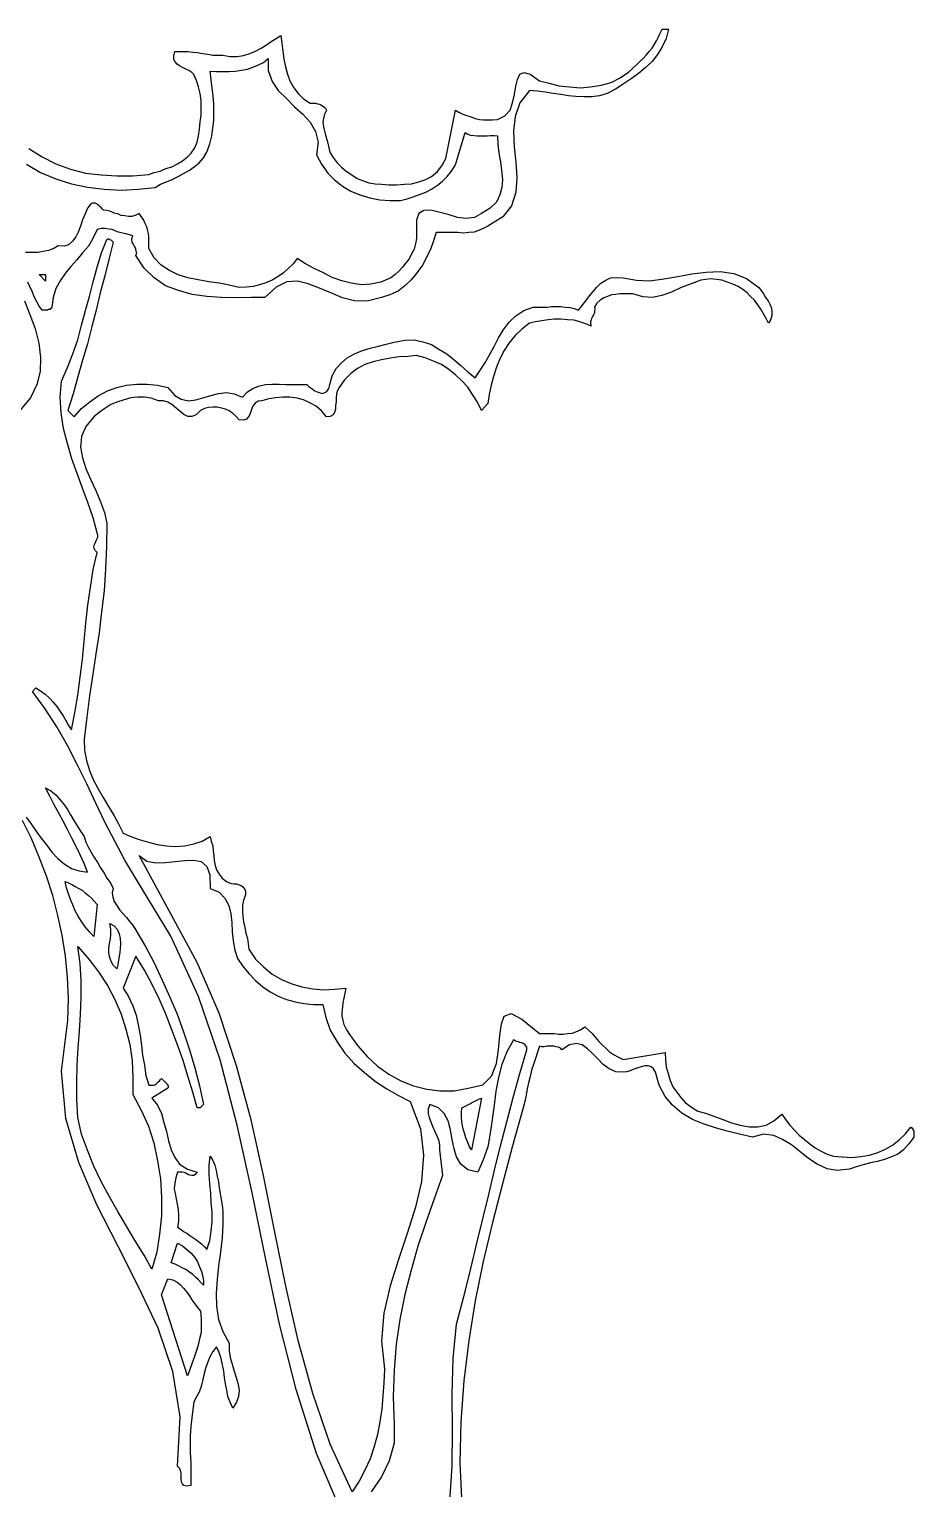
# Model space of a CAD drawing. Extents: x 0.02 to 9.3, y 0.04 to 5.23.
# Drawn here: x 7.417 to 9.231, y 2.139 to 5.132 of the extents above; entities that cross this region are included whole.
import ezdxf

# ---------------------------------------------------------------- set-up
doc = ezdxf.new("R2010")
doc.units = 0
doc.layers.add('1', color=7, linetype='Continuous')

msp = doc.modelspace()

# ---------------------------------------------------------------- linework, layer by layer
for points in [[(7.416, 4.887), (7.443, 4.87), (7.471, 4.856), (7.501, 4.845), (7.532, 4.837), (7.564, 4.833), (7.596, 4.831), (7.629, 4.831), (7.662, 4.834), (7.673, 4.838), (7.685, 4.841), (7.697, 4.846), (7.709, 4.85), (7.721, 4.856), (7.731, 4.862), (7.741, 4.87), (7.749, 4.878), (7.756, 4.889), (7.761, 4.9), (7.764, 4.913), (7.766, 4.927), (7.767, 4.942), (7.769, 4.956), (7.769, 4.971), (7.769, 4.986), (7.767, 5), (7.764, 5.014), (7.76, 5.027), (7.754, 5.039), (7.75, 5.043), (7.744, 5.047), (7.738, 5.05), (7.732, 5.053), (7.725, 5.057), (7.72, 5.06), (7.716, 5.065), (7.713, 5.07), (7.713, 5.077), (7.715, 5.086), (7.723, 5.086), (7.733, 5.086), (7.742, 5.086), (7.752, 5.085), (7.762, 5.084), (7.772, 5.082), (7.783, 5.081), (7.793, 5.079), (7.804, 5.079), (7.814, 5.079), (7.829, 5.076), (7.843, 5.076), (7.856, 5.078), (7.869, 5.082), (7.881, 5.087), (7.892, 5.093), (7.903, 5.1), (7.913, 5.107), (7.923, 5.113), (7.933, 5.119), (7.935, 5.103), (7.937, 5.087), (7.939, 5.071), (7.942, 5.055), (7.946, 5.04), (7.951, 5.026), (7.959, 5.012), (7.968, 5), (7.979, 4.989), (7.993, 4.98), (7.997, 4.98), (8.001, 4.98), (8.004, 4.98), (8.008, 4.979), (8.012, 4.978), (8.015, 4.977), (8.018, 4.975), (8.021, 4.973), (8.024, 4.97), (8.026, 4.966), (8.022, 4.958), (8.02, 4.949), (8.019, 4.941), (8.02, 4.932), (8.022, 4.923), (8.024, 4.915), (8.027, 4.906), (8.029, 4.898), (8.031, 4.889), (8.033, 4.88), (8.04, 4.869), (8.048, 4.858), (8.057, 4.849), (8.067, 4.841), (8.078, 4.833), (8.089, 4.826), (8.1, 4.822), (8.113, 4.817), (8.126, 4.815), (8.139, 4.814), (8.154, 4.813), (8.17, 4.813), (8.186, 4.814), (8.201, 4.815), (8.216, 4.819), (8.23, 4.824), (8.242, 4.83), (8.254, 4.84), (8.263, 4.852), (8.271, 4.867), (8.291, 4.966), (8.298, 4.962), (8.306, 4.958), (8.314, 4.955), (8.323, 4.952), (8.331, 4.949), (8.34, 4.947), (8.348, 4.946), (8.358, 4.946), (8.367, 4.946), (8.377, 4.947), (8.392, 4.954), (8.403, 4.966), (8.408, 4.981), (8.412, 4.998), (8.415, 5.015), (8.418, 5.029), (8.423, 5.04), (8.431, 5.043), (8.444, 5.04), (8.463, 5.026), (8.483, 5.021), (8.503, 5.016), (8.525, 5.014), (8.547, 5.012), (8.568, 5.014), (8.59, 5.017), (8.61, 5.023), (8.629, 5.032), (8.646, 5.044), (8.662, 5.059), (8.669, 5.066), (8.676, 5.072), (8.682, 5.079), (8.688, 5.086), (8.694, 5.093), (8.699, 5.101), (8.703, 5.108), (8.707, 5.116), (8.711, 5.124), (8.715, 5.132), (8.728, 5.132), (8.723, 5.113), (8.715, 5.096), (8.705, 5.08), (8.694, 5.066), (8.68, 5.053), (8.666, 5.041), (8.651, 5.03), (8.635, 5.019), (8.619, 5.009), (8.602, 5), (8.586, 4.995), (8.57, 4.993), (8.555, 4.993), (8.538, 4.994), (8.523, 4.995), (8.507, 4.998), (8.491, 5), (8.475, 5.003), (8.459, 5.005), (8.443, 5.006), (8.423, 4.981), (8.413, 4.953), (8.41, 4.923), (8.411, 4.891), (8.415, 4.859), (8.417, 4.827), (8.415, 4.798), (8.406, 4.77), (8.388, 4.747), (8.357, 4.728), (8.348, 4.723), (8.338, 4.719), (8.329, 4.716), (8.318, 4.715), (8.307, 4.714), (8.296, 4.715), (8.285, 4.715), (8.273, 4.715), (8.262, 4.715), (8.251, 4.715), (8.246, 4.698), (8.24, 4.682), (8.232, 4.665), (8.223, 4.648), (8.212, 4.633), (8.2, 4.618), (8.187, 4.606), (8.173, 4.595), (8.156, 4.587), (8.139, 4.582), (8.11, 4.574), (8.084, 4.575), (8.059, 4.581), (8.035, 4.591), (8.012, 4.601), (7.989, 4.61), (7.967, 4.615), (7.945, 4.614), (7.923, 4.603), (7.9, 4.582), (7.872, 4.582), (7.842, 4.581), (7.811, 4.582), (7.781, 4.584), (7.751, 4.588), (7.723, 4.596), (7.696, 4.606), (7.673, 4.622), (7.652, 4.642), (7.635, 4.668), (7.637, 4.673), (7.636, 4.677), (7.635, 4.681), (7.634, 4.685), (7.632, 4.688), (7.63, 4.692), (7.628, 4.695), (7.627, 4.699), (7.627, 4.703), (7.629, 4.708), (7.622, 4.71), (7.615, 4.712), (7.608, 4.714), (7.6, 4.716), (7.594, 4.718), (7.587, 4.721), (7.579, 4.722), (7.572, 4.723), (7.564, 4.723), (7.556, 4.721), (7.548, 4.704), (7.538, 4.687), (7.526, 4.673), (7.514, 4.659), (7.502, 4.645), (7.49, 4.631), (7.48, 4.616), (7.471, 4.6), (7.466, 4.582), (7.463, 4.562), (7.462, 4.56), (7.46, 4.559), (7.459, 4.557), (7.456, 4.557), (7.454, 4.556), (7.451, 4.556), (7.449, 4.556), (7.446, 4.556), (7.443, 4.556), (7.437, 4.564), (7.432, 4.573), (7.427, 4.583), (7.423, 4.593), (7.418, 4.604), (7.414, 4.613)], [(8.059, 2.086), (8.006, 2.211), (7.964, 2.342), (7.93, 2.476), (7.901, 2.612), (7.873, 2.749), (7.843, 2.884), (7.808, 3.018), (7.764, 3.148), (7.707, 3.272), (7.635, 3.39), (7.613, 3.428), (7.592, 3.467), (7.572, 3.506), (7.553, 3.545), (7.535, 3.584), (7.515, 3.624), (7.495, 3.663), (7.473, 3.701), (7.449, 3.738), (7.423, 3.774), (7.43, 3.781), (7.44, 3.775), (7.449, 3.768), (7.458, 3.76), (7.466, 3.752), (7.473, 3.743), (7.48, 3.733), (7.486, 3.724), (7.492, 3.714), (7.497, 3.704), (7.503, 3.695), (7.51, 3.73), (7.516, 3.766), (7.521, 3.803), (7.526, 3.84), (7.529, 3.877), (7.533, 3.914), (7.537, 3.951), (7.542, 3.987), (7.548, 4.024), (7.556, 4.059), (7.552, 4.063), (7.55, 4.067), (7.549, 4.07), (7.55, 4.074), (7.552, 4.078), (7.553, 4.081), (7.555, 4.086), (7.557, 4.09), (7.557, 4.094), (7.556, 4.099), (7.548, 4.13), (7.537, 4.161), (7.526, 4.191), (7.515, 4.221), (7.504, 4.251), (7.495, 4.282), (7.487, 4.313), (7.482, 4.345), (7.48, 4.377), (7.483, 4.41), (7.495, 4.438), (7.506, 4.466), (7.516, 4.495), (7.524, 4.525), (7.532, 4.555), (7.54, 4.584), (7.548, 4.614), (7.556, 4.644), (7.565, 4.673), (7.576, 4.701), (7.578, 4.702), (7.58, 4.702), (7.581, 4.701), (7.583, 4.7), (7.585, 4.699), (7.586, 4.698), (7.588, 4.696), (7.589, 4.695), (7.58, 4.66), (7.572, 4.626), (7.562, 4.591), (7.554, 4.556), (7.545, 4.522), (7.536, 4.487), (7.526, 4.453), (7.516, 4.419), (7.507, 4.384), (7.496, 4.35), (7.509, 4.337), (7.524, 4.354), (7.541, 4.368), (7.558, 4.38), (7.577, 4.39), (7.596, 4.397), (7.616, 4.402), (7.637, 4.404), (7.658, 4.404), (7.68, 4.402), (7.701, 4.397), (7.715, 4.381), (7.728, 4.373), (7.743, 4.37), (7.758, 4.372), (7.773, 4.376), (7.789, 4.381), (7.805, 4.385), (7.821, 4.387), (7.837, 4.384), (7.854, 4.377), (7.864, 4.388), (7.875, 4.395), (7.887, 4.4), (7.901, 4.403), (7.914, 4.404), (7.929, 4.404), (7.943, 4.403), (7.958, 4.403), (7.972, 4.403), (7.986, 4.403), (7.99, 4.399), (7.996, 4.395), (8.001, 4.391), (8.007, 4.388), (8.013, 4.386), (8.018, 4.385), (8.023, 4.387), (8.027, 4.389), (8.031, 4.395), (8.033, 4.403), (8.038, 4.421), (8.046, 4.436), (8.057, 4.448), (8.069, 4.458), (8.084, 4.466), (8.1, 4.473), (8.116, 4.478), (8.133, 4.482), (8.149, 4.486), (8.165, 4.49), (8.187, 4.494), (8.206, 4.495), (8.224, 4.491), (8.242, 4.485), (8.257, 4.476), (8.273, 4.466), (8.288, 4.454), (8.302, 4.442), (8.316, 4.429), (8.331, 4.417), (8.341, 4.431), (8.351, 4.447), (8.36, 4.463), (8.37, 4.481), (8.379, 4.499), (8.389, 4.515), (8.401, 4.531), (8.415, 4.544), (8.431, 4.555), (8.45, 4.562), (8.459, 4.562), (8.469, 4.562), (8.478, 4.562), (8.488, 4.563), (8.498, 4.563), (8.507, 4.563), (8.516, 4.562), (8.526, 4.561), (8.534, 4.559), (8.543, 4.556), (8.551, 4.565), (8.558, 4.575), (8.566, 4.585), (8.573, 4.594), (8.581, 4.603), (8.589, 4.611), (8.599, 4.617), (8.609, 4.622), (8.621, 4.623), (8.635, 4.622), (8.662, 4.617), (8.689, 4.616), (8.718, 4.62), (8.747, 4.625), (8.776, 4.63), (8.805, 4.634), (8.834, 4.635), (8.862, 4.631), (8.888, 4.621), (8.913, 4.602), (8.918, 4.596), (8.923, 4.589), (8.927, 4.582), (8.932, 4.575), (8.936, 4.568), (8.939, 4.56), (8.94, 4.553), (8.94, 4.545), (8.938, 4.537), (8.933, 4.529), (8.928, 4.539), (8.923, 4.548), (8.917, 4.558), (8.911, 4.567), (8.904, 4.576), (8.896, 4.584), (8.889, 4.591), (8.88, 4.598), (8.871, 4.604), (8.86, 4.609), (8.837, 4.617), (8.815, 4.62), (8.794, 4.617), (8.774, 4.61), (8.754, 4.602), (8.734, 4.593), (8.714, 4.586), (8.695, 4.582), (8.675, 4.583), (8.655, 4.589), (8.646, 4.589), (8.637, 4.589), (8.628, 4.589), (8.619, 4.588), (8.611, 4.587), (8.603, 4.584), (8.595, 4.581), (8.588, 4.576), (8.581, 4.57), (8.576, 4.562), (8.577, 4.558), (8.576, 4.554), (8.576, 4.55), (8.574, 4.546), (8.572, 4.543), (8.57, 4.539), (8.569, 4.536), (8.568, 4.532), (8.568, 4.528), (8.569, 4.523), (8.558, 4.528), (8.546, 4.532), (8.534, 4.535), (8.521, 4.536), (8.507, 4.537), (8.494, 4.537), (8.481, 4.536), (8.468, 4.534), (8.455, 4.532), (8.443, 4.529), (8.427, 4.517), (8.413, 4.504), (8.401, 4.489), (8.391, 4.473), (8.382, 4.456), (8.375, 4.439), (8.369, 4.42), (8.364, 4.402), (8.36, 4.383), (8.357, 4.364), (8.344, 4.35), (8.336, 4.367), (8.326, 4.383), (8.316, 4.398), (8.304, 4.411), (8.291, 4.423), (8.277, 4.434), (8.262, 4.444), (8.246, 4.451), (8.229, 4.458), (8.211, 4.463), (8.193, 4.461), (8.175, 4.46), (8.157, 4.457), (8.139, 4.454), (8.122, 4.45), (8.105, 4.444), (8.09, 4.436), (8.076, 4.426), (8.063, 4.413), (8.052, 4.397), (8.049, 4.391), (8.047, 4.384), (8.046, 4.376), (8.046, 4.368), (8.045, 4.36), (8.045, 4.353), (8.043, 4.346), (8.04, 4.341), (8.034, 4.338), (8.026, 4.337), (8.016, 4.349), (8.005, 4.359), (7.992, 4.366), (7.979, 4.372), (7.966, 4.375), (7.951, 4.377), (7.937, 4.377), (7.922, 4.376), (7.908, 4.374), (7.894, 4.37), (7.886, 4.369), (7.88, 4.365), (7.876, 4.36), (7.873, 4.354), (7.871, 4.348), (7.869, 4.342), (7.866, 4.336), (7.862, 4.332), (7.856, 4.33), (7.847, 4.331), (7.841, 4.338), (7.834, 4.344), (7.827, 4.349), (7.819, 4.353), (7.811, 4.355), (7.802, 4.357), (7.793, 4.357), (7.784, 4.356), (7.776, 4.354), (7.768, 4.35), (7.759, 4.341), (7.75, 4.338), (7.742, 4.338), (7.734, 4.342), (7.726, 4.348), (7.718, 4.355), (7.709, 4.362), (7.701, 4.367), (7.692, 4.37), (7.682, 4.37), (7.667, 4.375), (7.653, 4.377), (7.639, 4.377), (7.625, 4.376), (7.611, 4.372), (7.598, 4.368), (7.584, 4.362), (7.572, 4.354), (7.56, 4.346), (7.549, 4.337), (7.533, 4.317), (7.524, 4.297), (7.522, 4.275), (7.526, 4.253), (7.533, 4.231), (7.542, 4.209), (7.553, 4.186), (7.563, 4.163), (7.571, 4.141), (7.576, 4.119), (7.575, 4.071), (7.573, 4.025), (7.57, 3.98), (7.565, 3.937), (7.56, 3.894), (7.553, 3.851), (7.547, 3.809), (7.54, 3.765), (7.535, 3.721), (7.529, 3.675), (7.53, 3.653), (7.534, 3.632), (7.54, 3.612), (7.548, 3.593), (7.558, 3.574), (7.568, 3.556), (7.579, 3.538), (7.59, 3.52), (7.6, 3.502), (7.609, 3.483), (7.625, 3.476), (7.642, 3.47), (7.661, 3.465), (7.679, 3.46), (7.698, 3.457), (7.717, 3.456), (7.736, 3.457), (7.754, 3.461), (7.771, 3.467), (7.788, 3.476), (7.79, 3.467), (7.793, 3.457), (7.794, 3.447), (7.795, 3.437), (7.796, 3.427), (7.798, 3.417), (7.801, 3.408), (7.806, 3.399), (7.812, 3.391), (7.821, 3.384), (7.826, 3.382), (7.831, 3.38), (7.836, 3.379), (7.842, 3.379), (7.847, 3.377), (7.851, 3.376), (7.855, 3.373), (7.858, 3.369), (7.86, 3.364), (7.86, 3.357), (7.856, 3.346), (7.854, 3.335), (7.854, 3.323), (7.855, 3.312), (7.856, 3.301), (7.859, 3.29), (7.861, 3.278), (7.864, 3.267), (7.866, 3.256), (7.867, 3.245), (7.881, 3.225), (7.897, 3.209), (7.915, 3.194), (7.934, 3.183), (7.955, 3.174), (7.976, 3.168), (7.998, 3.164), (8.021, 3.162), (8.043, 3.163), (8.066, 3.165), (8.064, 3.155), (8.062, 3.145), (8.06, 3.135), (8.059, 3.126), (8.058, 3.117), (8.058, 3.108), (8.06, 3.099), (8.062, 3.091), (8.067, 3.081), (8.072, 3.072), (8.09, 3.048), (8.11, 3.025), (8.131, 3.005), (8.154, 2.989), (8.179, 2.975), (8.205, 2.965), (8.232, 2.958), (8.259, 2.955), (8.288, 2.955), (8.317, 2.96), (8.347, 2.967), (8.365, 2.985), (8.375, 3.011), (8.379, 3.039), (8.382, 3.068), (8.385, 3.092), (8.391, 3.108), (8.405, 3.113), (8.427, 3.102), (8.463, 3.072), (8.474, 3.072), (8.484, 3.072), (8.494, 3.072), (8.503, 3.071), (8.512, 3.071), (8.521, 3.072), (8.53, 3.073), (8.538, 3.076), (8.547, 3.08), (8.556, 3.086), (8.564, 3.079), (8.571, 3.072), (8.578, 3.064), (8.585, 3.056), (8.592, 3.049), (8.599, 3.042), (8.607, 3.035), (8.615, 3.029), (8.625, 3.024), (8.635, 3.019), (8.721, 3.033), (8.722, 3.018), (8.723, 3.004), (8.727, 2.99), (8.731, 2.976), (8.737, 2.963), (8.745, 2.952), (8.753, 2.941), (8.763, 2.93), (8.775, 2.921), (8.788, 2.913), (8.804, 2.909), (8.821, 2.903), (8.839, 2.896), (8.857, 2.889), (8.875, 2.884), (8.893, 2.881), (8.911, 2.881), (8.928, 2.884), (8.944, 2.893), (8.96, 2.907), (8.968, 2.896), (8.977, 2.884), (8.986, 2.874), (8.996, 2.864), (9.007, 2.855), (9.018, 2.846), (9.029, 2.838), (9.041, 2.831), (9.053, 2.825), (9.066, 2.821), (9.085, 2.819), (9.104, 2.818), (9.122, 2.82), (9.14, 2.823), (9.157, 2.828), (9.173, 2.835), (9.187, 2.843), (9.201, 2.854), (9.213, 2.866), (9.225, 2.88), (9.227, 2.879), (9.228, 2.877), (9.23, 2.876), (9.23, 2.874), (9.231, 2.872), (9.231, 2.869), (9.231, 2.866), (9.231, 2.863), (9.231, 2.86), (9.221, 2.846), (9.21, 2.834), (9.198, 2.825), (9.185, 2.819), (9.171, 2.814), (9.156, 2.81), (9.142, 2.807), (9.127, 2.803), (9.113, 2.799), (9.099, 2.794), (9.074, 2.791), (9.053, 2.795), (9.033, 2.804), (9.015, 2.816), (8.997, 2.83), (8.98, 2.844), (8.962, 2.855), (8.944, 2.863), (8.923, 2.866), (8.9, 2.86), (8.876, 2.865), (8.851, 2.871), (8.826, 2.878), (8.801, 2.886), (8.777, 2.896), (8.755, 2.909), (8.736, 2.925), (8.721, 2.943), (8.709, 2.966), (8.701, 2.993), (8.697, 3), (8.692, 3.004), (8.686, 3.006), (8.679, 3.006), (8.672, 3.004), (8.665, 3.002), (8.657, 2.999), (8.649, 2.996), (8.642, 2.994), (8.635, 2.993), (8.62, 2.994), (8.606, 3), (8.594, 3.009), (8.583, 3.02), (8.572, 3.031), (8.562, 3.041), (8.551, 3.049), (8.539, 3.052), (8.525, 3.049), (8.509, 3.039), (8.506, 3.042), (8.502, 3.044), (8.497, 3.045), (8.493, 3.046), (8.488, 3.046), (8.483, 3.046), (8.478, 3.046), (8.473, 3.045), (8.468, 3.045), (8.463, 3.046), (8.459, 3.034), (8.455, 3.021), (8.451, 3.009), (8.447, 2.997), (8.444, 2.984), (8.441, 2.971), (8.438, 2.959), (8.436, 2.946), (8.433, 2.933), (8.43, 2.92), (8.408, 2.842), (8.387, 2.764), (8.367, 2.685), (8.348, 2.605), (8.331, 2.524), (8.318, 2.443), (8.308, 2.36), (8.302, 2.276), (8.3, 2.192), (8.304, 2.105)], [(7.407, 4.575), (7.418, 4.547), (7.429, 4.518), (7.436, 4.488), (7.44, 4.459), (7.439, 4.43), (7.432, 4.403), (7.419, 4.376), (7.397, 4.35)], [(7.41, 3.516), (7.42, 3.503), (7.43, 3.488), (7.441, 3.473), (7.452, 3.459), (7.463, 3.444), (7.475, 3.431), (7.488, 3.42), (7.503, 3.411), (7.519, 3.406), (7.536, 3.403), (7.529, 3.421), (7.521, 3.439), (7.513, 3.456), (7.504, 3.473), (7.495, 3.491), (7.486, 3.508), (7.477, 3.524), (7.468, 3.541), (7.459, 3.559), (7.45, 3.576), (7.461, 3.57), (7.471, 3.562), (7.479, 3.553), (7.487, 3.543), (7.495, 3.532), (7.501, 3.521), (7.508, 3.509), (7.515, 3.498), (7.522, 3.487), (7.529, 3.476)], [(7.529, 3.476), (7.533, 3.465), (7.538, 3.454), (7.544, 3.443), (7.55, 3.433), (7.557, 3.422), (7.563, 3.412), (7.57, 3.401), (7.576, 3.391), (7.583, 3.381), (7.589, 3.37), (7.587, 3.361), (7.588, 3.352), (7.591, 3.343), (7.596, 3.335), (7.602, 3.326), (7.609, 3.318), (7.616, 3.31), (7.623, 3.301), (7.63, 3.293), (7.635, 3.284), (7.655, 3.251), (7.673, 3.217), (7.689, 3.182), (7.705, 3.147), (7.72, 3.112), (7.733, 3.076), (7.745, 3.039), (7.756, 3.002), (7.766, 2.965), (7.774, 2.927), (7.773, 2.925), (7.771, 2.924), (7.77, 2.923), (7.769, 2.921), (7.767, 2.92), (7.765, 2.92), (7.763, 2.92), (7.761, 2.92), (7.752, 2.952), (7.742, 2.985), (7.732, 3.017), (7.721, 3.049), (7.709, 3.08), (7.697, 3.112), (7.684, 3.142), (7.669, 3.173), (7.653, 3.202), (7.635, 3.231), (7.609, 3.165), (7.62, 3.148), (7.629, 3.129), (7.636, 3.11), (7.64, 3.09), (7.644, 3.069), (7.647, 3.048), (7.649, 3.028), (7.653, 3.007), (7.656, 2.986), (7.662, 2.966), (7.665, 2.966), (7.668, 2.966), (7.671, 2.966), (7.674, 2.967), (7.677, 2.969), (7.679, 2.971), (7.681, 2.973), (7.684, 2.975), (7.686, 2.978), (7.688, 2.98), (7.69, 2.978), (7.692, 2.976), (7.694, 2.974), (7.696, 2.973), (7.697, 2.971), (7.699, 2.969), (7.701, 2.967), (7.701, 2.965), (7.702, 2.963), (7.701, 2.96), (7.668, 2.94), (7.68, 2.925), (7.688, 2.908), (7.693, 2.89), (7.698, 2.871), (7.702, 2.852), (7.708, 2.834), (7.715, 2.818), (7.725, 2.804), (7.741, 2.794), (7.761, 2.788), (7.757, 2.783), (7.754, 2.781), (7.75, 2.781), (7.746, 2.782), (7.742, 2.783), (7.739, 2.785), (7.735, 2.787), (7.73, 2.788), (7.726, 2.788), (7.721, 2.788), (7.717, 2.776), (7.715, 2.765), (7.714, 2.754), (7.716, 2.744), (7.718, 2.733), (7.72, 2.722), (7.722, 2.711), (7.723, 2.699), (7.723, 2.687), (7.721, 2.675), (7.728, 2.67), (7.733, 2.666), (7.74, 2.663), (7.746, 2.658), (7.752, 2.654), (7.758, 2.65), (7.764, 2.646), (7.77, 2.641), (7.776, 2.635), (7.781, 2.629), (7.787, 2.648), (7.79, 2.667), (7.792, 2.686), (7.792, 2.706), (7.79, 2.725), (7.789, 2.745), (7.787, 2.764), (7.786, 2.783), (7.786, 2.802), (7.788, 2.821), (7.793, 2.812), (7.797, 2.802), (7.8, 2.791), (7.802, 2.78), (7.805, 2.768), (7.806, 2.756), (7.808, 2.744), (7.81, 2.732), (7.812, 2.72), (7.814, 2.708), (7.814, 2.681), (7.812, 2.653), (7.809, 2.624), (7.805, 2.596), (7.802, 2.568), (7.8, 2.54), (7.801, 2.513), (7.805, 2.486), (7.814, 2.461), (7.827, 2.437), (7.827, 2.422), (7.829, 2.408), (7.833, 2.394), (7.837, 2.38), (7.841, 2.367), (7.845, 2.353), (7.847, 2.34), (7.846, 2.328), (7.842, 2.316), (7.834, 2.304), (7.829, 2.316), (7.824, 2.328), (7.822, 2.341), (7.819, 2.354), (7.817, 2.367), (7.816, 2.38), (7.813, 2.393), (7.81, 2.406), (7.806, 2.418), (7.801, 2.43), (7.793, 2.42), (7.787, 2.409), (7.782, 2.397), (7.778, 2.385), (7.775, 2.372), (7.772, 2.36), (7.769, 2.348), (7.765, 2.337), (7.76, 2.327), (7.754, 2.317), (7.752, 2.301), (7.75, 2.284), (7.748, 2.266), (7.747, 2.248), (7.747, 2.23), (7.747, 2.212), (7.748, 2.194), (7.748, 2.177), (7.748, 2.161), (7.748, 2.145), (7.74, 2.144), (7.734, 2.145), (7.731, 2.149), (7.729, 2.153), (7.728, 2.158), (7.728, 2.164), (7.728, 2.17), (7.727, 2.176), (7.725, 2.181), (7.721, 2.185), (7.726, 2.286), (7.711, 2.379), (7.681, 2.468), (7.641, 2.553), (7.598, 2.637), (7.555, 2.721), (7.518, 2.808), (7.492, 2.898), (7.483, 2.995), (7.496, 3.099), (7.497, 3.144), (7.495, 3.188), (7.491, 3.231), (7.484, 3.274), (7.475, 3.314), (7.465, 3.355), (7.452, 3.395), (7.437, 3.434), (7.421, 3.472), (7.403, 3.509)], [(8.279, 2.113), (8.284, 2.185), (8.285, 2.258), (8.284, 2.332), (8.286, 2.406), (8.293, 2.476), (8.311, 2.543), (8.323, 2.593), (8.335, 2.642), (8.347, 2.692), (8.359, 2.742), (8.371, 2.792), (8.383, 2.842), (8.396, 2.891), (8.409, 2.941), (8.423, 2.99), (8.437, 3.039), (8.437, 3.044), (8.435, 3.047), (8.433, 3.05), (8.43, 3.052), (8.427, 3.053), (8.423, 3.054), (8.42, 3.055), (8.416, 3.056), (8.413, 3.057), (8.41, 3.059), (8.396, 3.035), (8.386, 3.009), (8.379, 2.982), (8.374, 2.954), (8.37, 2.925), (8.366, 2.896), (8.362, 2.868), (8.357, 2.84), (8.348, 2.813), (8.337, 2.788), (8.316, 2.793), (8.302, 2.804), (8.293, 2.819), (8.288, 2.836), (8.284, 2.855), (8.281, 2.875), (8.276, 2.893), (8.268, 2.908), (8.256, 2.92), (8.238, 2.927), (8.235, 2.918), (8.235, 2.908), (8.237, 2.9), (8.24, 2.891), (8.244, 2.882), (8.248, 2.873), (8.252, 2.864), (8.256, 2.854), (8.258, 2.844), (8.258, 2.834), (8.264, 2.781), (8.247, 2.733), (8.23, 2.685), (8.214, 2.636), (8.2, 2.587), (8.187, 2.537), (8.177, 2.486), (8.169, 2.435), (8.165, 2.382), (8.163, 2.327), (8.165, 2.271), (8.165, 2.232), (8.155, 2.196), (8.139, 2.163), (8.118, 2.132)]]:
    msp.add_lwpolyline(points)
at = {"layer": '1'}
for points in [[(7.411, 4.855), (7.44, 4.838), (7.471, 4.825), (7.503, 4.815), (7.536, 4.808), (7.57, 4.804), (7.605, 4.802), (7.64, 4.804), (7.675, 4.807), (7.686, 4.814), (7.698, 4.819), (7.71, 4.824), (7.722, 4.83), (7.733, 4.836), (7.745, 4.843), (7.755, 4.85), (7.765, 4.858), (7.774, 4.868), (7.781, 4.88), (7.787, 4.897), (7.791, 4.913), (7.793, 4.929), (7.795, 4.945), (7.795, 4.961), (7.795, 4.978), (7.794, 4.995), (7.792, 5.011), (7.79, 5.028), (7.788, 5.046), (7.801, 5.045), (7.814, 5.045), (7.827, 5.045), (7.839, 5.046), (7.852, 5.048), (7.864, 5.05), (7.875, 5.054), (7.887, 5.059), (7.897, 5.064), (7.907, 5.072), (7.907, 5.047), (7.915, 5.025), (7.927, 5.006), (7.944, 4.99), (7.961, 4.973), (7.978, 4.958), (7.993, 4.941), (8.004, 4.922), (8.009, 4.9), (8.006, 4.874)], [(8.006, 4.874), (8.016, 4.855), (8.029, 4.837), (8.043, 4.823), (8.059, 4.81), (8.076, 4.8), (8.095, 4.792), (8.115, 4.786), (8.136, 4.782), (8.157, 4.781), (8.178, 4.781), (8.192, 4.784), (8.204, 4.788), (8.217, 4.793), (8.23, 4.798), (8.242, 4.804), (8.254, 4.812), (8.264, 4.82), (8.274, 4.83), (8.283, 4.841), (8.291, 4.854), (8.311, 4.92), (8.316, 4.917), (8.322, 4.915), (8.329, 4.914), (8.336, 4.913), (8.342, 4.913), (8.349, 4.913), (8.356, 4.913), (8.363, 4.914), (8.37, 4.914), (8.377, 4.913), (8.378, 4.896), (8.38, 4.878), (8.383, 4.86), (8.385, 4.842), (8.387, 4.824), (8.386, 4.807), (8.382, 4.792), (8.375, 4.777), (8.362, 4.765), (8.344, 4.754), (8.33, 4.746), (8.313, 4.744), (8.295, 4.746), (8.276, 4.752), (8.257, 4.757), (8.24, 4.761), (8.226, 4.76), (8.216, 4.754), (8.211, 4.74), (8.211, 4.715), (8.211, 4.703), (8.209, 4.692), (8.206, 4.681), (8.201, 4.671), (8.196, 4.661), (8.189, 4.653), (8.182, 4.644), (8.175, 4.636), (8.167, 4.629), (8.158, 4.622), (8.138, 4.613), (8.117, 4.609), (8.098, 4.608), (8.077, 4.611), (8.058, 4.616), (8.038, 4.623), (8.02, 4.632), (8.001, 4.641), (7.983, 4.651), (7.966, 4.662), (7.958, 4.651), (7.948, 4.641), (7.938, 4.632), (7.927, 4.625), (7.915, 4.617), (7.902, 4.612), (7.889, 4.608), (7.876, 4.604), (7.862, 4.603), (7.847, 4.602), (7.827, 4.607), (7.806, 4.611), (7.785, 4.614), (7.763, 4.618), (7.742, 4.622), (7.722, 4.628), (7.704, 4.637), (7.687, 4.648), (7.673, 4.663), (7.662, 4.682), (7.662, 4.69), (7.662, 4.698), (7.662, 4.706), (7.661, 4.713), (7.659, 4.721), (7.657, 4.728), (7.654, 4.735), (7.651, 4.742), (7.646, 4.748), (7.642, 4.754), (7.634, 4.75), (7.627, 4.748), (7.62, 4.748), (7.613, 4.749), (7.605, 4.75), (7.598, 4.753), (7.591, 4.755), (7.584, 4.758), (7.576, 4.76), (7.569, 4.761), (7.567, 4.763), (7.564, 4.766), (7.562, 4.768), (7.56, 4.77), (7.557, 4.772), (7.555, 4.774), (7.552, 4.775), (7.549, 4.775), (7.546, 4.775), (7.543, 4.774), (7.536, 4.765), (7.531, 4.753), (7.526, 4.741), (7.522, 4.728), (7.517, 4.716), (7.512, 4.706), (7.505, 4.697), (7.497, 4.69), (7.488, 4.687), (7.476, 4.688), (7.467, 4.682), (7.456, 4.678), (7.445, 4.676), (7.434, 4.674), (7.422, 4.674), (7.409, 4.674)], [(7.45, 4.615), (7.437, 4.629), (7.45, 4.629), (7.45, 4.615)], [(7.788, 3.37), (7.806, 3.362), (7.818, 3.35), (7.826, 3.335), (7.83, 3.318), (7.832, 3.3), (7.833, 3.281), (7.835, 3.262), (7.838, 3.243), (7.844, 3.226), (7.854, 3.211), (7.867, 3.195), (7.881, 3.181), (7.896, 3.168), (7.911, 3.158), (7.927, 3.149), (7.944, 3.142), (7.962, 3.137), (7.98, 3.134), (8, 3.132), (8.019, 3.132), (8.025, 3.105), (8.034, 3.079), (8.048, 3.055), (8.064, 3.032), (8.083, 3.011), (8.104, 2.992), (8.127, 2.974), (8.15, 2.959), (8.174, 2.945), (8.198, 2.933), (8.219, 2.877), (8.225, 2.823), (8.221, 2.769), (8.209, 2.716), (8.192, 2.662), (8.174, 2.609), (8.157, 2.555), (8.144, 2.499), (8.139, 2.442), (8.145, 2.384), (8.144, 2.356), (8.142, 2.329), (8.14, 2.302), (8.136, 2.276), (8.131, 2.25), (8.124, 2.225), (8.116, 2.2), (8.105, 2.177), (8.093, 2.154), (8.079, 2.132), (8.034, 2.23), (7.998, 2.334), (7.968, 2.443), (7.943, 2.554), (7.92, 2.668), (7.897, 2.781), (7.872, 2.895), (7.842, 3.006), (7.806, 3.114), (7.761, 3.218), (7.642, 3.437), (7.658, 3.426), (7.676, 3.422), (7.696, 3.423), (7.716, 3.425), (7.736, 3.427), (7.754, 3.428), (7.769, 3.425), (7.781, 3.415), (7.787, 3.398), (7.788, 3.37)], [(7.556, 3.337), (7.549, 3.271), (7.54, 3.281), (7.531, 3.291), (7.524, 3.302), (7.517, 3.313), (7.511, 3.324), (7.506, 3.336), (7.501, 3.347), (7.497, 3.359), (7.493, 3.371), (7.49, 3.384), (7.497, 3.381), (7.504, 3.378), (7.511, 3.374), (7.518, 3.37), (7.525, 3.366), (7.531, 3.361), (7.538, 3.355), (7.544, 3.35), (7.55, 3.344), (7.556, 3.337)], [(7.596, 3.205), (7.588, 3.213), (7.584, 3.222), (7.581, 3.23), (7.58, 3.239), (7.58, 3.247), (7.581, 3.257), (7.583, 3.266), (7.584, 3.276), (7.584, 3.286), (7.582, 3.298), (7.591, 3.293), (7.597, 3.286), (7.601, 3.277), (7.603, 3.267), (7.604, 3.257), (7.603, 3.245), (7.602, 3.234), (7.6, 3.223), (7.598, 3.213), (7.596, 3.205)], [(7.629, 2.947), (7.646, 2.915), (7.661, 2.882), (7.672, 2.848), (7.68, 2.811), (7.686, 2.774), (7.688, 2.736), (7.688, 2.698), (7.684, 2.661), (7.678, 2.624), (7.668, 2.589), (7.652, 2.618), (7.634, 2.647), (7.616, 2.677), (7.598, 2.707), (7.581, 2.737), (7.564, 2.769), (7.549, 2.8), (7.536, 2.833), (7.524, 2.866), (7.516, 2.9), (7.514, 2.936), (7.514, 2.972), (7.515, 3.007), (7.517, 3.043), (7.52, 3.077), (7.522, 3.112), (7.523, 3.146), (7.523, 3.181), (7.521, 3.216), (7.516, 3.251), (7.539, 3.225), (7.559, 3.199), (7.577, 3.171), (7.592, 3.142), (7.605, 3.112), (7.615, 3.081), (7.623, 3.05), (7.628, 3.016), (7.629, 2.982), (7.629, 2.947)], [(8.324, 2.834), (8.319, 2.841), (8.316, 2.849), (8.312, 2.858), (8.31, 2.866), (8.307, 2.874), (8.305, 2.883), (8.304, 2.891), (8.303, 2.901), (8.303, 2.91), (8.304, 2.92), (8.308, 2.922), (8.312, 2.924), (8.316, 2.926), (8.32, 2.928), (8.324, 2.93), (8.328, 2.932), (8.332, 2.934), (8.336, 2.936), (8.34, 2.938), (8.344, 2.94), (8.324, 2.834)], [(7.774, 2.556), (7.769, 2.561), (7.764, 2.567), (7.758, 2.572), (7.752, 2.578), (7.745, 2.583), (7.738, 2.588), (7.73, 2.592), (7.723, 2.596), (7.716, 2.599), (7.708, 2.602), (7.721, 2.642), (7.731, 2.637), (7.74, 2.629), (7.749, 2.622), (7.756, 2.613), (7.762, 2.604), (7.766, 2.594), (7.77, 2.584), (7.773, 2.574), (7.774, 2.565), (7.774, 2.556)], [(7.768, 2.503), (7.769, 2.488), (7.769, 2.473), (7.769, 2.459), (7.766, 2.446), (7.763, 2.433), (7.759, 2.42), (7.755, 2.408), (7.75, 2.395), (7.746, 2.383), (7.741, 2.37), (7.688, 2.536), (7.701, 2.569), (7.711, 2.567), (7.72, 2.562), (7.727, 2.557), (7.733, 2.55), (7.74, 2.542), (7.745, 2.534), (7.75, 2.526), (7.756, 2.518), (7.762, 2.51), (7.768, 2.503)]]:
    msp.add_lwpolyline(points, dxfattribs=at)

doc.saveas('drawing.dxf')
